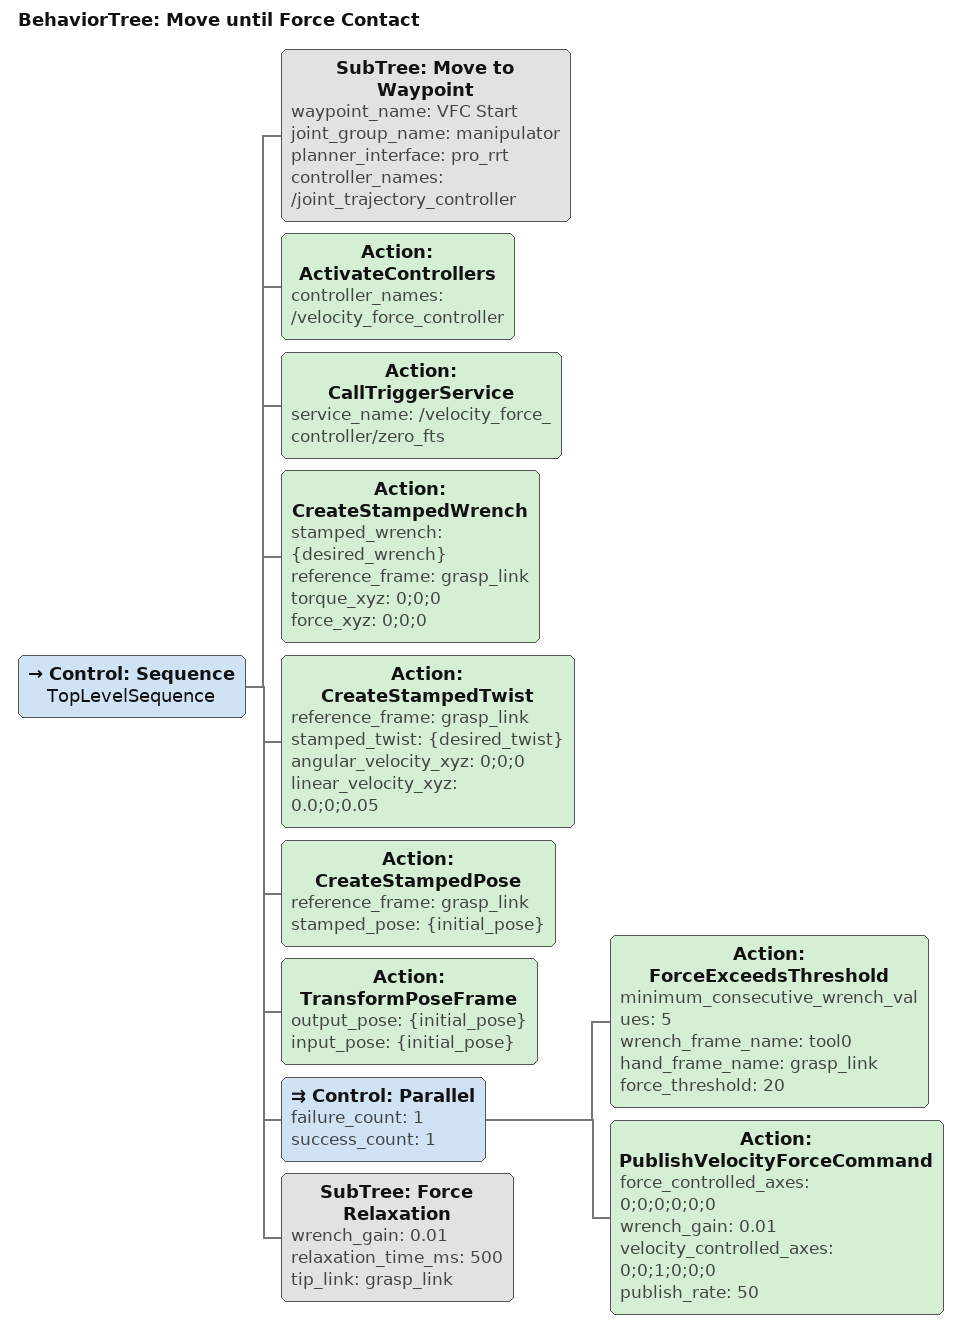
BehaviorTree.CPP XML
<root BTCPP_format="4" main_tree_to_execute="Move until Force Contact">
  <BehaviorTree ID="Move until Force Contact" _description="An example for how to use the VFC to move with a velocity / force reference until it collides">
    <Control ID="Sequence" name="TopLevelSequence">
      <SubTree ID="Move to Waypoint" waypoint_name="VFC Start" joint_group_name="manipulator" planner_interface="pro_rrt" controller_names="/joint_trajectory_controller"/>
      <Action ID="ActivateControllers" controller_names="/velocity_force_controller"/>
      <Action ID="CallTriggerService" service_name="/velocity_force_controller/zero_fts"/>
      <Action ID="CreateStampedWrench" stamped_wrench="{desired_wrench}" reference_frame="grasp_link" torque_xyz="0;0;0" force_xyz="0;0;0"/>
      <Action ID="CreateStampedTwist" reference_frame="grasp_link" stamped_twist="{desired_twist}" angular_velocity_xyz="0;0;0" linear_velocity_xyz="0.0;0;0.05"/>
      <Action ID="CreateStampedPose" reference_frame="grasp_link" stamped_pose="{initial_pose}"/>
      <Action ID="TransformPoseFrame" output_pose="{initial_pose}" input_pose="{initial_pose}"/>
      <Control ID="Parallel" failure_count="1" success_count="1">
        <Action ID="ForceExceedsThreshold" minimum_consecutive_wrench_values="5" wrench_frame_name="tool0" hand_frame_name="grasp_link" force_threshold="20"/>
        <Action ID="PublishVelocityForceCommand" force_controlled_axes="0;0;0;0;0;0" wrench_gain="0.01" velocity_controlled_axes="0;0;1;0;0;0" publish_rate="50"/>
      </Control>
      <!--Relax the arm for 500ms to just stay in contact without applying force.-->
      <SubTree ID="Force Relaxation" wrench_gain="0.01" relaxation_time_ms="500" tip_link="grasp_link"/>
    </Control>
  </BehaviorTree>
</root>
